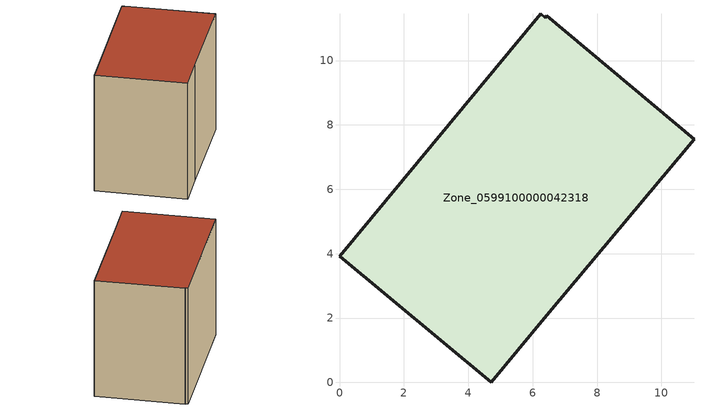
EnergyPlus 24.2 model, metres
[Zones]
Zone_0599100000042318
 floor ground (C_G): 6.39,11.34 6.43,11.38 11.01,7.56 6.35,1.99 4.72,0 0,3.92 6.25,11.46 z0
 wall outside (C_F): 0,3.92 4.72,0 6.35,1.99 11.01,7.56 6.43,11.38 6.39,11.34 6.25,11.46 0,3.92 z0:8.43
 roof outside (C_R): 6.43,11.38 6.39,11.34 6.25,11.46 0,3.92 4.72,0 6.35,1.99 11.01,7.56 z8.43
[BUILDING]
Pand.0599100000042318: North Axis=0; Terrain=City; Loads Convergence Tolerance Value=0.04; Temperature Convergence Tolerance Value=0.4; Solar Distribution=FullExterior; Maximum Number of Warmup Days=25; Minimum Number of Warmup Days=1
[Site:Location]
Rotterdam.The.Hague.AP_ZH_NLD Design_Conditions: Latitude=51.96; Longitude=4.45; Time Zone=1; Elevation=-4.5
[SITE:GROUNDTEMPERATURE:BUILDINGSURFACE]
18, 18, 18, 18, 18, 18, 18, 18, 18, 18, 18, 18
[MATERIAL] Thermal Absorptance=0.9; Solar Absorptance=0.7; Visible Absorptance=0.7
Name | Roughness | Thickness | Conductivity | Density | Specific Heat
G.TI.1946-1964 | MediumSmooth | 0.15 | 1 | 540 | 1210
F.TI.1946-1964 | Rough | 0.3 | 0.857143 | 1920 | 840
R.TI.1946-1964 | MediumRough | 0.2 | 0.277778 | 1500 | 1000
[CONSTRUCTION]
C_G: G.TI.1946-1964
C_F: F.TI.1946-1964
C_R: R.TI.1946-1964
[ZONE]
Zone_0599100000042318: Type=1; Multiplier=1; Ceiling Height=Autocalculate; Volume=Autocalculate; Floor Area=autocalculate; Part of Total Floor Area=Yes
[ZONEINFILTRATION:DESIGNFLOWRATE]
Infil_Zone_0599100000042318: Zone or ZoneList or Space or SpaceList=Zone_0599100000042318; Schedule=AlwaysOn; Design Flow Rate Calculation Method=Flow/Area; Flow Rate per Floor Area=0.003; Constant Term Coefficient=1; Temperature Term Coefficient=0; Velocity Term Coefficient=0; Velocity Squared Term Coefficient=0
[HVACTEMPLATE:ZONE:IDEALLOADSAIRSYSTEM]
Zone_0599100000042318: Maximum Heating Supply Air Temperature=50; Minimum Cooling Supply Air Temperature=13; Maximum Heating Supply Air Humidity Ratio=0.0156; Minimum Cooling Supply Air Humidity Ratio=0.0077; Heating Limit=NoLimit; Cooling Limit=NoLimit; Dehumidification Control Type=ConstantSensibleHeatRatio; Cooling Sensible Heat Ratio=0.7; Dehumidification Setpoint=60; Humidification Control Type=None; Humidification Setpoint=30; Outdoor Air Method=None; Outdoor Air Flow Rate per Person=0.00944; Outdoor Air Flow Rate per Zone Floor Area=0; Outdoor Air Flow Rate per Zone=0; Demand Controlled Ventilation Type=None; Outdoor Air Economizer Type=NoEconomizer; Heat Recovery Type=None; Sensible Heat Recovery Effectiveness=0.7; Latent Heat Recovery Effectiveness=0.65
[ZONECONTROL:THERMOSTAT]
ThermostatControl_Zone_0599100000042318: Zone or ZoneList=Zone_0599100000042318; Control Type Schedule=DualSetpointControlType; Control 1=Thermostat_Zone_0599100000042318; Temperature Difference Between Cutout And Setpoint=0
[THERMOSTATSETPOINT:DUALSETPOINT]
Thermostat_Zone_0599100000042318: Heating Setpoint Temperature Schedule=HeatingSetpoint_Zone_0599100000042318; Cooling Setpoint Temperature Schedule=CoolingSetpoint_Zone_0599100000042318
[SCHEDULE:COMPACT]
HeatingSetpoint_Zone_0599100000042318: Through: 12/31, For: AllDays, Until: 24:00, 21
CoolingSetpoint_Zone_0599100000042318: Through: 12/31, For: AllDays, Until: 24:00, 24
DualSetpointControlType: Through: 12/31, For: AllDays, Until: 24:00, 4
AlwaysOn: Through: 12/31, For: AllDays, Until: 24:00, 1
